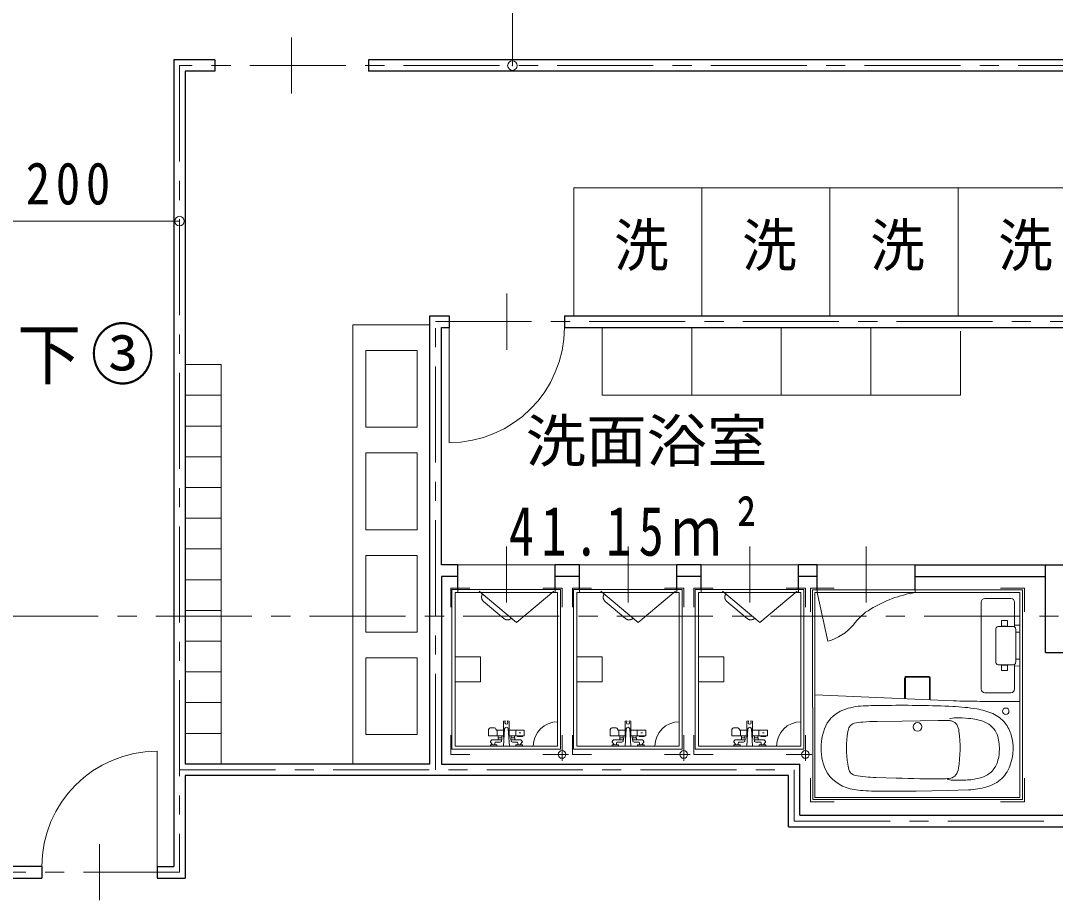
# Model space of a CAD drawing. Units: millimetres at full size; details may follow other scales. Extents: x -57346 to 60518, y -42813 to 41849.
# Drawn here: x -13706 to -5626, y -15663 to -8794 of the extents above; entities that cross this region are included whole.
import ezdxf
from ezdxf.enums import TextEntityAlignment as Align

# ---------------------------------------------------------------- set-up
doc = ezdxf.new("R2010")
doc.units = ezdxf.units.MM
doc.header["$LTSCALE"] = 150
doc.header["$PDMODE"] = 32
doc.header["$PDSIZE"] = 75
doc.linetypes.add('CHAIN1', pattern=[8, 5, -1, 1, -1])
for name, color, linetype, lineweight in [('1-1_極細線', 4, 'Continuous', 9), ('1-2_細線', 7, 'Continuous', 18), ('1-3_中線', 3, 'Continuous', 25), ('1-8_ﾊｯﾁﾝｸﾞ', 4, 'Continuous', 9), ('1-A_中芯線', 4, 'CHAIN1', 9), ('1-B_文字', 4, 'Continuous', 9), ('1-D_文字', 4, 'Continuous', 9), ('1-E_寸法', 4, 'Continuous', 9)]:
    doc.layers.add(name, color=color, linetype=linetype, lineweight=lineweight)
doc.styles.add('ＭＳ ゴシック', font='')
doc.styles.get('ＭＳ ゴシック').set_extended_font_data('MS Gothic')

# ---------------------------------------------------------------- blocks, each defined once
blk = doc.blocks.new('UB')
at = {"layer": '1-8_ﾊｯﾁﾝｸﾞ', "linetype": 'CHAIN1'}
for p, q in [((-923.1, 468.3), (-923.1, 283.3)), ((-923.1, 468.3), (-738.1, 468.3)), ((746.9, 468.3), (561.9, 468.3)), ((746.9, 468.3), (746.9, 283.3)), ((-923.1, -1201.7), (-923.1, -1016.7)), ((746.9, -1016.7), (746.9, -1201.7)), ((-923.1, -1201.7), (-738.1, -1201.7)), ((561.9, -1201.7), (746.9, -1201.7))]:
    blk.add_line(p, q, dxfattribs=at)
at = {"layer": '1-8_ﾊｯﾁﾝｸﾞ', "color": 7, "lineweight": 18}
for p, q in [((711.9, 433.3), (-888.1, 433.3)), ((-888.1, 433.3), (-888.1, -1166.7)), ((711.9, 433.3), (711.9, -1166.7)), ((731.9, 453.3), (731.9, -1186.7)), ((-185.1, -1184.2), (-905.6, -1184.2)), ((711.9, -1166.7), (-888.1, -1166.7)), ((-185.1, -1186.7), (731.9, -1186.7))]:
    blk.add_line(p, q, dxfattribs=at)
at = {"layer": '1-8_ﾊｯﾁﾝｸﾞ'}
for p, q in [((-139.3, 433), (-138.4, 432.1)), ((-139.3, 433), (-138.4, 432.1)), ((-138.1, 431.4), (-138.1, 123.3)), ((191.9, 401), (191.9, 433.3)), ((401.9, 401), (401.9, 433.3)), ((455.6, 433.3), (457, 392.2)), ((-70.6, 159.9), (-70.6, 364)), ((-42.3, 392.3), (136.7, 392.2)), ((101.9, 291.6), (101.9, 335)), ((143.6, 335.8), (102.6, 335.8)), ((143.6, 335.8), (143.6, 334.2)), ((144, 334.2), (143.6, 334.2)), ((143.6, 334.2), (143.6, 292.4)), ((144, 335.6), (144.5, 335.6)), ((144, 334.2), (144, 335.6)), ((144, 292.4), (144, 334.2)), ((144.5, 335.8), (146.8, 335.8)), ((144.5, 335.8), (144.5, 335.6)), ((147.2, 373.9), (146.8, 335.8)), ((146.8, 335.8), (146.9, 290.8)), ((191.9, 401), (174.8, 400.9)), ((442.2, 392.2), (457, 392.2)), ((446.9, 335.8), (446.6, 373.9)), ((449.3, 296.6), (449.3, 330)), ((491.4, 335.8), (449.8, 335.8)), ((449.8, 335.8), (449.8, 330.3)), ((449.8, 330.3), (449.8, 296.3)), ((457, 392.2), (636.1, 392.3)), ((492.2, 335), (492.2, 291.6)), ((664.4, 364), (664.4, 159.9)), ((143.6, 290.8), (102.7, 290.8)), ((143.6, 292.4), (144, 292.4)), ((143.6, 292.4), (143.6, 290.8)), ((144, 292.4), (144, 291)), ((144.5, 291), (144, 291)), ((144.5, 291), (144.5, 290.8)), ((144.5, 290.8), (146.9, 290.8)), ((146.9, 290.8), (147.2, 272.7)), ((449.3, 290.8), (446.8, 290.8)), ((449.3, 296.6), (449.3, 290.8)), ((449.8, 296.3), (449.3, 296.6)), ((449.8, 296.3), (449.8, 290.8)), ((491.4, 290.8), (449.8, 290.8)), ((636.1, 131.6), (-42.3, 131.6)), ((-829.1, 31.8), (-835.4, -131.8)), ((-835.4, -131.8), (-839.6, -377.2)), ((-88.2, -1164.8), (-133.7, -88.1)), ((-293.6, -485.7), (-287.2, -204.7)), ((43.4, -266.8), (-126.1, -266.8)), ((43.3, -272.7), (-125.9, -272.7)), ((43.3, -272.7), (-125.9, -272.7)), ((50.3, -453.6), (50.3, -279.7)), ((56.2, -279.8), (56.2, -453.6)), ((711.9, -384.7), (731.9, -384.7)), ((-117.9, -460.7), (43.3, -460.6)), ((43.4, -466.6), (-117.6, -466.6)), ((-732.4, -691.2), (-737.6, -532.7)), ((-295.4, -682.5), (-293.6, -485.7)), ((711.9, -1148.7), (330.8, -1066.4)), ((-185.1, -1186.7), (-185.1, -1184.2)), ((-185.1, -1186.7), (-185.1, -1184.2)), ((-88.5, -1165.5), (-89.3, -1166.4)), ((711.9, -1148.7), (731.9, -1148.7))]:
    blk.add_line(p, q, dxfattribs=at)
at = {"layer": '1-8_ﾊｯﾁﾝｸﾞ', "color": 7, "lineweight": 18}
blk.add_lwpolyline([(731.9, 453.3), (-905.6, 453.3), (-905.6, -1184.2)], dxfattribs=at)
at = {"layer": '1-8_ﾊｯﾁﾝｸﾞ'}
for points in [[(138.1, 433.3), (136.7, 392.2), (151.5, 392.2)], [(418.9, 400.9), (401.9, 401), (191.9, 401)], [(446.6, 272.7), (446.8, 290.8), (446.9, 335.8)], [(449.8, 330.3), (449.3, 330), (449.3, 335.8), (446.9, 335.8)]]:
    blk.add_lwpolyline(points, dxfattribs=at)
for centre, radius in [((-215.6, 323.3), 25), ((-338.1, -366.7), 34)]:
    blk.add_circle(centre, radius, dxfattribs=at)
for centre, radius, start, end in [((-140.1, 432.3), 1, 45, 90), ((-140.1, 432.3), 1, 45, 90), ((-139.1, 431.4), 1, 0, 45), ((-139.1, 431.4), 1, 0, 45), ((-551.5, 108.7), 263.4, 106.71334, 135.70933), ((-507.6, -0.4), 380.7, 74.08268, 108.32175), ((-477, 100.4), 275.5, 52.08213, 74.44296), ((-42.3, 364), 28.3, 90, 180), ((102.7, 335), 0.8, 93.38823, 179.96444), ((203.5, 373.8), 56.3, 169.58228, 179.93833), ((167.2, 380.8), 19.4, 100.11906, 170.49766), ((174.1, 346.1), 54.8, 89.25428, 100.85497), ((419.6, 346.1), 54.8, 79.14503, 90.74572), ((426.6, 380.8), 19.4, 9.50234, 79.88094), ((390.2, 373.8), 56.3, 0.06167, 10.41773), ((491.4, 335), 0.8, 0.03582, 86.61203), ((636.1, 364), 28.3, 0, 90), ((-519.3, 89.5), 300.1, 137.37837, 163.45115), ((-563.1, 93), 171.9, 111.30662, 141.61443), ((-515.9, -40.9), 313.9, 89.63152, 110.44971), ((-501.2, -57.9), 331.1, 71.71186, 92.19475), ((-459.9, 96.7), 171.6, 21.50479, 68.60221), ((-477.6, 110.5), 267.9, 24.39743, 50.64831), ((102.7, 291.6), 0.8, 180.00001, 270.00034), ((203.5, 272.8), 56.3, 180.06167, 190.41772), ((167.2, 265.8), 19.4, 189.50234, 259.88094), ((174.1, 300.5), 54.8, 259.14503, 270.74572), ((296.9, 12524.1), 12278.9, 269.43043, 270.56957), ((419.6, 300.5), 54.8, 269.25428, 280.85497), ((426.6, 265.8), 19.4, 280.11906, 350.49766), ((390.2, 272.8), 56.3, 349.58227, 359.93833), ((491.4, 291.6), 0.8, 269.99966, 359.99999), ((-241.9, 13.9), 587.6, 164.09476, 178.25879), ((-503, 54.4), 243.2, 143.28217, 165.70087), ((-740.7, 4.3), 551.5, 9.70767, 23.15365), ((-256, -4.1), 496.9, 166.19352, 178.30336), ((-650.4, 12.6), 379.8, 3.1387, 22.77016), ((-2039.5, -189.8), 1864.7, 3.09995, 8.8588), ((4861.9, 123.3), 5000, 180, 182.42316), ((-42.3, 159.9), 28.3, 180, 270), ((636.1, 159.9), 28.3, 270, 0), ((437.4, -46), 1191.5, 177.2783, 182.28123), ((-1290.9, -63.9), 1024.3, 359.90112, 5.45505), ((-666, -123.8), 74.2, 129.18372, 166.35205), ((-649.4, -152.9), 107.3, 96.24946, 126.21769), ((-503.9, -1029.6), 995.9, 82.35492, 99.08496), ((-378, -149), 106.6, 57.02216, 86.43108), ((-359.1, -116.6), 69.1, 17.91337, 55.58356), ((-413.4, -66.5), 146.8, 339.67256, 0.31494), ((-566.4, -85.7), 186.9, 182.38099, 195.10913), ((-470.4, -156.3), 272.2, 169.41865, 181.24744), ((-402.9, -131.1), 115.3, 4.77362, 18.05813), ((-1166.3, -171.4), 879.7, 357.82826, 3.25275), ((-10108.8, -500.2), 9939.7, 359.4355, 2.37083), ((6086.3, -254.9), 6829.6, 179.2226, 182.33139), ((43.3, -279.7), 6.99, 0, 90.01007), ((43.4, -279.6), 12.8, 359.10265, 89.99455), ((10233.1, -519.1), 11073.7, 179.26553, 180.95408), ((-240.1, -227.6), 964.9, 328.42691, 350.63036), ((43.3, -453.6), 6.99, 269.98993, 0), ((43.4, -453.8), 12.8, 270.00545, 0.89735), ((-5027.2, -585.7), 4857.6, 357.80645, 359.85375), ((722.6, -685.4), 1561.7, 180.66403, 183.9338), ((316.1, -673.4), 1048.6, 180.97257, 189.90317), ((-2264, -662.4), 1968.7, 356.19569, 359.41723), ((-205.1, -746.1), 632, 184.21476, 190.49061), ((-757.9, -758.8), 459.6, 347.32045, 355.72501), ((-660.5, -770.9), 487.3, 341.42606, 359.91706), ((211.4, -518.6), 427.9, 305.57053, 329.97243), ((-531.5, -824.3), 297.3, 187.12655, 235.58798), ((-651.7, -837), 67.3, 194.42132, 241.16326), ((-378, -837.6), 71.9, 305.14678, 342.18223), ((715.2, -1174), 399.2, 129.6716, 164.3679), ((-609.3, -728.1), 183.9, 245.9614, 263.61583), ((-503.6, -126.9), 794, 260.8625, 279.35699), ((-386.8, -817.9), 93.2, 277.53511, 302.55705), ((-451.8, -849.8), 264.5, 303.34513, 343.23146), ((-501.9, -704.5), 415.2, 241.56288, 298.08397), ((-90.1, -1165.7), 1, 270, 315.98758), ((-89.2, -1164.8), 1, 315.98758, 2.42316)]:
    blk.add_arc(centre, radius, start, end, dxfattribs=at)
blk = doc.blocks.new('SB')
at = {"layer": '1-8_ﾊｯﾁﾝｸﾞ', "color": 7, "lineweight": 18}
for p, q in [((-425.4, 1025.7), (-425.4, -220.3)), ((422.6, 1025.7), (-425.4, 1025.7)), ((-400.4, 1002.7), (-400.4, -197.3)), ((399.6, 1002.7), (-400.4, 1002.7)), ((-380.4, 1025.7), (-380.4, 1002.7)), ((379.6, 1002.7), (379.6, 1025.7)), ((399.6, 1002.7), (399.6, -197.3)), ((422.6, -220.3), (422.6, 1025.7)), ((-201.4, 501.2), (-400.4, 501.2)), ((-201.4, 501.2), (-201.4, 304.2)), ((-201.4, 304.2), (-400.4, 304.2)), ((422.6, -220.3), (-425.4, -220.3)), ((399.6, -197.3), (-400.4, -197.3))]:
    blk.add_line(p, q, dxfattribs=at)
at = {"layer": '1-8_ﾊｯﾁﾝｸﾞ', "linetype": 'CHAIN1'}
for p, q in [((79.4, 769.2), (-212.6, 1014.2)), ((79.4, 769.2), (371.3, 1014.2)), ((-178.2, 931.8), (-20.6, 799.5)), ((-435.4, -262.3), (-435.4, -112.3)), ((434.6, -112.3), (434.6, -262.3)), ((-285.4, -262.3), (-435.4, -262.3)), ((434.6, -262.3), (284.6, -262.3))]:
    blk.add_line(p, q, dxfattribs=at)
at = {"layer": '1-8_ﾊｯﾁﾝｸﾞ'}
for p, q in [((-139.3, -72.9), (-139.2, -70.7)), ((-138.4, -65), (-137.7, -62.9)), ((-136.6, -61), (-137.7, -62.9)), ((-121.3, -53.6), (-96.9, -53.6)), ((-93.2, -54.1), (-93.2, -54.1)), ((-81.7, -65), (-82.5, -63)), ((-81, -71.2), (-81, -70.7)), ((-22.9, -71.2), (-81, -71.2)), ((-71.5, -71.2), (-71.5, -115.7)), ((-15.4, -62.8), (-23.6, -197.3)), ((-22.9, -7.3), (-22.9, -123.4)), ((-20.1, -1.4), (-9.6, -0.7)), ((-9.6, -6.8), (-9.6, -0.7)), ((8.7, -6.8), (8.7, -0.7)), ((19.3, -1.4), (8.7, -0.7)), ((14.5, -62.8), (22.7, -197.3)), ((22.1, -7.3), (22.1, -123.4)), ((137.9, -71.2), (22.1, -71.2)), ((72.1, -71.2), (72.1, -115.7)), ((137.9, -74.6), (137.9, -71.2)), ((-139.4, -112.6), (-139.4, -115.7)), ((-139.4, -112.6), (-139.4, -114)), ((-22.9, -115.7), (-139.4, -115.7)), ((-35.3, -148.6), (-114.4, -148.6)), ((-65.5, -133.6), (-35.3, -133.6)), ((-65.5, -148.6), (-65.5, -133.6)), ((-63.7, -133.6), (-63.7, -115.7)), ((-37.4, -148.6), (-37.4, -161.2)), ((-37.2, -115.7), (-37.2, -133.6)), ((-35.3, -148.6), (-35.3, -133.6)), ((137.9, -115.7), (22.1, -115.7)), ((64.7, -133.6), (34.5, -133.6)), ((34.5, -148.6), (34.5, -133.6)), ((34.5, -148.6), (113.5, -148.6)), ((36.3, -115.7), (36.3, -133.6)), ((36.6, -148.6), (36.6, -161.2)), ((62.8, -133.6), (62.8, -115.7)), ((64.7, -148.6), (64.7, -133.6)), ((85.3, -117.5), (85.3, -115.7)), ((89.3, -121.7), (122.4, -121.7)), ((112.3, -93.6), (100.3, -93.6)), ((126.4, -117.5), (126.4, -115.7)), ((137.9, -115.7), (137.9, -112.4)), ((-125.4, -197.3), (-125.4, -187.3)), ((-110.9, -182.5), (-124.3, -166.4)), ((-112.6, -186.7), (-88.2, -186.7)), ((-112.6, -186.7), (-88.3, -186.7)), ((-110.9, -186.7), (-110.9, -182.5)), ((-90, -170.8), (-90, -186.7)), ((-84.5, -165.3), (-48.7, -165.3)), ((-75.4, -187.3), (-75.4, -197.3)), ((-23.6, -197.3), (22.7, -197.3)), ((83.6, -165.3), (47.8, -165.3)), ((74.6, -187.3), (74.6, -197.3)), ((111.8, -186.7), (87.4, -186.7)), ((111.7, -186.7), (87.4, -186.7)), ((89.1, -170.8), (89.1, -186.7)), ((110, -182.5), (123.4, -166.4)), ((110, -186.7), (110, -182.5)), ((124.6, -197.3), (124.6, -187.3)), ((434.6, -312.3), (434.6, -212.3)), ((484.6, -262.3), (384.6, -262.3))]:
    blk.add_line(p, q, dxfattribs=at)
at = {"layer": '1-8_ﾊｯﾁﾝｸﾞ', "linetype": 'CHAIN1'}
for points in [[(-435.4, 887.7), (-435.4, 1037.7), (-285.4, 1037.7)], [(284.6, 1037.7), (434.6, 1037.7), (434.6, 887.7)]]:
    blk.add_lwpolyline(points, dxfattribs=at)
at = {"layer": '1-8_ﾊｯﾁﾝｸﾞ'}
blk.add_circle((434.6, -262.3), 30, dxfattribs=at)
at = {"layer": '1-8_ﾊｯﾁﾝｸﾞ', "linetype": 'CHAIN1'}
for centre, start, end in [((-149.3, 966.3), 147.66223, 230), ((8.3, 834), 230, 312.33777)]:
    blk.add_arc(centre, 45, start, end, dxfattribs=at)
at = {"layer": '1-8_ﾊｯﾁﾝｸﾞ'}
for centre, radius, start, end in [((59.7, -93.5), 200, 174.09741, 185.4875), ((-116.5, -70.8), 22.7, 165.26675, 179.6804), ((-123.1, -69.6), 16, 105.03586, 147.70778), ((-121.9, -79.1), 25.5, 88.80497, 102.20414), ((-98.1, -77.5), 24, 78.18695, 87.18732), ((-97, -69.6), 16, 24.45222, 75.93905), ((-100.6, -70.2), 19.6, 358.47322, 15.31507), ((-13.1, -7.4), 9.87, 146.91312, 179.72338), ((-20.1, -2.9), 1.52, 91.24741, 143.15252), ((-0.4, -64.4), 15, 6.07598, 173.92402), ((-0.4, -14.6), 12, 140.53639, 40.37816), ((19.2, -2.9), 1.52, 36.84748, 88.75259), ((12.2, -7.4), 9.87, 0.27662, 33.08688), ((-61.3, -93.5), 200, 354.59137, 5.40863), ((-116.2, -164.9), 8.85, 145.65754, 173.04311), ((71, -308.1), 244.5, 139.30253, 142.71197), ((-50.4, -142.8), 22.6, 274.41674, 305.11879), ((13.3, -122.5), 36.2, 181.54614, 195.15964), ((-3, -125.2), 19.8, 199.73153, 212.06524), ((2.2, -125.2), 19.8, 327.93475, 340.26847), ((-14.2, -122.5), 36.2, 344.84036, 358.45386), ((49.6, -142.8), 22.6, 234.88121, 265.58326), ((89.3, -117.7), 4, 175.71367, 270), ((-71.9, -308.1), 244.5, 37.28803, 40.69747), ((122.4, -117.7), 4, 270, 4.28633), ((115.3, -164.9), 8.85, 6.95689, 34.34246), ((-100.4, -586.5), 400, 91.74674, 93.58332), ((-121.5, -164.3), 3.51, 173.04624, 217.21504), ((-84.5, -170.8), 5.5, 90, 179.99525), ((-100.4, -586.5), 400, 86.41668, 88.25326), ((99.6, -586.5), 400, 91.74674, 93.58332), ((83.6, -170.8), 5.5, 0.00475, 90), ((99.6, -586.5), 400, 86.41668, 88.25326), ((120.6, -164.3), 3.51, 322.78496, 6.95376)]:
    blk.add_arc(centre, radius, start, end, dxfattribs=at)
at = {"layer": '1-8_ﾊｯﾁﾝｸﾞ', "color": 7, "lineweight": 18}
blk.add_arc((399.6, -197.3), 190, 90, 180, dxfattribs=at)

msp = doc.modelspace()

# ---------------------------------------------------------------- linework, layer by layer
at = {"layer": '1-1_極細線'}
for p, q in [((-11590.9, -8925), (-11590.9, -9362.6)), ((-9910.1, -11362.6), (-9910.1, -10925)), ((-10360.1, -12090.9), (-10360.1, -11188.8)), ((-9912.8, -12900), (-9912.8, -13337.6)), ((-8962.8, -12900), (-8962.8, -13337.6)), ((-8012.8, -12900), (-8012.8, -13337.6)), ((-7102.8, -12900), (-7102.8, -13337.6)), ((-10292.8, -13043.8), (-9532.8, -13043.8)), ((-9342.8, -13043.8), (-8582.8, -13043.8)), ((-8392.8, -13043.8), (-7632.8, -13043.8)), ((-7484.8, -13043.8), (-6720.8, -13043.8)), ((-12640.9, -14496.7), (-12640.9, -15398.8)), ((-13090.9, -15225), (-13090.9, -15662.6))]:
    msp.add_line(p, q, dxfattribs=at)
for centre, start, end in [((-10360.1, -11188.8), 270, 0), ((-12640.9, -15398.8), 90, 180)]:
    msp.add_arc(centre, 900, start, end, dxfattribs=at)
at = {"layer": '1-2_細線'}
msp.add_line((-10510.9, -11168.8), (-11110.9, -11168.8), dxfattribs=at)
at = {"layer": '1-3_中線'}
for p, q in [((-12190.9, -9098.8), (-12510.9, -9098.8)), ((-12510.9, -9098.8), (-12510.9, -15398.8)), ((-12190.9, -9098.8), (-12190.9, -9188.8)), ((-5323.4, -9098.8), (-10990.9, -9098.8)), ((-10990.9, -9098.8), (-10990.9, -9188.8)), ((-12190.9, -9188.8), (-12420.9, -9188.8)), ((-12420.9, -9188.8), (-12420.9, -14598.8)), ((-5323.4, -9188.8), (-10990.9, -9188.8)), ((-10510.9, -14598.8), (-10510.9, -11098.8)), ((-10510.9, -11098.8), (-10360.1, -11098.8)), ((-10360.1, -11098.8), (-10360.1, -11188.8)), ((-9460.1, -11098.8), (-5323.4, -11098.8)), ((-9460.1, -11098.8), (-9460.1, -11188.8)), ((-10420.9, -13043.8), (-10420.9, -11188.8)), ((-10420.9, -11188.8), (-10360.1, -11188.8)), ((-9460.1, -11188.8), (-5323.4, -11188.8)), ((-9342.8, -13043.8), (-9532.8, -13043.8)), ((-9532.8, -13235.8), (-9532.8, -13043.8)), ((-9342.8, -13235.8), (-9342.8, -13043.8)), ((-8392.8, -13043.8), (-8582.8, -13043.8)), ((-8582.8, -13235.8), (-8582.8, -13043.8)), ((-8392.8, -13235.8), (-8392.8, -13043.8)), ((-7484.8, -13043.8), (-7632.8, -13043.8)), ((-7632.8, -13235.8), (-7632.8, -13043.8)), ((-7484.8, -13238.8), (-7484.8, -13043.8)), ((-6720.8, -13043.8), (-5323.4, -13043.8)), ((-6720.8, -13238.8), (-6720.8, -13043.8)), ((-5703.4, -13726.3), (-5703.4, -13043.8)), ((-9342.8, -13133.8), (-9532.8, -13133.8)), ((-8392.8, -13133.8), (-8582.8, -13133.8)), ((-7484.8, -13133.8), (-7632.8, -13133.8)), ((-6720.8, -13133.8), (-5703.4, -13133.8)), ((-5703.4, -13726.3), (-5323.4, -13726.3)), ((-10510.9, -14598.8), (-12420.9, -14598.8)), ((-10420.9, -14598.8), (-7620.9, -14598.8)), ((-7620.9, -14998.8), (-7620.9, -14598.8)), ((-7710.9, -14688.8), (-12420.9, -14688.8)), ((-12420.9, -14688.8), (-12420.9, -15488.8)), ((-7710.9, -15088.8), (-7710.9, -14688.8)), ((-7620.9, -14998.8), (-5323.4, -14998.8)), ((-7710.9, -15088.8), (-5323.4, -15088.8)), ((-13540.9, -15398.8), (-18810.9, -15398.8)), ((-13540.9, -15398.8), (-13540.9, -15488.8)), ((-12640.9, -15398.8), (-12510.9, -15398.8)), ((-12640.9, -15398.8), (-12640.9, -15488.8)), ((-18620.9, -15488.8), (-13540.9, -15488.8)), ((-12640.9, -15488.8), (-12420.9, -15488.8))]:
    msp.add_line(p, q, dxfattribs=at)
for points in [[(-10292.8, -13235.8), (-10292.8, -13043.8), (-10420.9, -13043.8)], [(-10292.8, -13133.8), (-10420.9, -13133.8), (-10420.9, -14598.8)]]:
    msp.add_lwpolyline(points, dxfattribs=at)
at = {"layer": '1-8_ﾊｯﾁﾝｸﾞ', "color": 7, "lineweight": 18}
for p, q in [((-9385.9, -10098.8), (-9385.9, -11098.8)), ((-8385.9, -11098.8), (-8385.9, -10098.8)), ((-7385.9, -11098.8), (-7385.9, -10098.8)), ((-6385.9, -11098.8), (-6385.9, -10098.8)), ((-11110.9, -11168.8), (-11110.9, -14598.8)), ((-12420.9, -11718.8), (-12140.9, -11718.8)), ((-12420.9, -11958.8), (-12140.9, -11958.8)), ((-12420.9, -12198.8), (-12140.9, -12198.8)), ((-12420.9, -12438.8), (-12140.9, -12438.8)), ((-12420.9, -12678.8), (-12140.9, -12678.8)), ((-12420.9, -12918.8), (-12140.9, -12918.8)), ((-12420.9, -13158.8), (-12140.9, -13158.8)), ((-12420.9, -13398.8), (-12140.9, -13398.8)), ((-12420.9, -13638.8), (-12140.9, -13638.8)), ((-12420.9, -13878.8), (-12140.9, -13878.8)), ((-12420.9, -14118.8), (-12140.9, -14118.8)), ((-12420.9, -14358.8), (-12140.9, -14358.8))]:
    msp.add_line(p, q, dxfattribs=at)
at = {"layer": '1-8_ﾊｯﾁﾝｸﾞ'}
for p, q in [((-9165.9, -11188.8), (-9165.9, -11718.8)), ((-8465.9, -11188.8), (-8465.9, -11718.8)), ((-7765.9, -11188.8), (-7765.9, -11718.8)), ((-7065.9, -11188.8), (-7065.9, -11718.8)), ((-6365.9, -11218.8), (-6365.9, -11718.8)), ((-9165.9, -11718.8), (-6365.9, -11718.8))]:
    msp.add_line(p, q, dxfattribs=at)
at = {"layer": '1-8_ﾊｯﾁﾝｸﾞ', "color": 7, "lineweight": 18}
for points in [[(-9385.9, -10098.8), (-5385.9, -10098.8), (-5385.9, -11098.8)], [(-12420.9, -11478.8), (-12140.9, -11478.8), (-12140.9, -14598.8)]]:
    msp.add_lwpolyline(points, dxfattribs=at)
for points in [[(-11010.9, -11968.8), (-10610.9, -11968.8), (-10610.9, -11368.8), (-11010.9, -11368.8)], [(-11010.9, -12768.8), (-10610.9, -12768.8), (-10610.9, -12168.8), (-11010.9, -12168.8)], [(-11010.9, -13568.8), (-10610.9, -13568.8), (-10610.9, -12968.8), (-11010.9, -12968.8)], [(-11010.9, -14368.8), (-10610.9, -14368.8), (-10610.9, -13768.8), (-11010.9, -13768.8)]]:
    msp.add_lwpolyline(points, close=True, dxfattribs=at)
at = {"layer": '1-A_中芯線'}
for p, q in [((-12465.9, -9143.8), (-12465.9, -15443.8)), ((-5165.9, -9143.8), (-12465.9, -9143.8)), ((-49849.9, -13443.8), (-1393.2, -13443.8)), ((-12465.9, -15443.8), (-24165.9, -15443.8))]:
    msp.add_line(p, q, dxfattribs=at)
for points in [[(-10465.9, -14643.8), (-10465.9, -11143.8), (-5165.9, -11143.8)], [(-12465.9, -14643.8), (-7665.9, -14643.8), (-7665.9, -15043.8), (-5165.9, -15043.8)]]:
    msp.add_lwpolyline(points, dxfattribs=at)
at = {"layer": '1-E_寸法'}
for p, q in [((-9865.7, -9143.8), (-9865.7, -6943.8)), ((-14665.9, -10358.8), (-12465.9, -10358.8))]:
    msp.add_line(p, q, dxfattribs=at)
at = {"layer": '1-E_寸法', "color": 2}
for p in [(-9865.7, -9143.8), (-12465.9, -10358.8)]:
    msp.add_point(p, dxfattribs=at)

# ---------------------------------------------------------------- block references
at = {"layer": '1-8_ﾊｯﾁﾝｸﾞ', "xscale": -1, "rotation": 270}
msp.add_blockref('UB', (-6336.1, -13970.7), dxfattribs=at)
at = {"layer": '1-B_文字'}
for p in [(-9912.4, -14261.5), (-8962.4, -14261.5), (-8012.4, -14261.5)]:
    msp.add_blockref('SB', p, dxfattribs=at)

# ---------------------------------------------------------------- texts
at = {"layer": '1-D_文字', "color": 7, "style": 'ＭＳ ゴシック'}
for s, width, p in [('洗', 0.95, (-9072.5, -10811)), ('洗', 0.95, (-8072.5, -10811)), ('洗', 0.95, (-7072.5, -10811)), ('洗', 0.95, (-6072.5, -10811)), ('洗面浴室', 1.05, (-9763.2, -12338.2))]:
    msp.add_text(s, height=329.9, dxfattribs=dict(at, width=width)).set_placement(p, align=Align.BOTTOM_LEFT)
at = {"layer": '1-D_文字', "color": 7, "char_height": 384.9, "attachment_point": 7, "style": 'ＭＳ ゴシック'}
for s, insert in [('\\T1.15;\\W0.95;廊下③', (-14307, -11635.7)), ('\\T1.29;\\W0.75;41.15ｍ²', (-9893.5, -12977.4))]:
    msp.add_mtext(s, dxfattribs=dict(at, insert=insert))
at = {"layer": '1-E_寸法', "color": 7, "insert": (-14135.9, -10313.8), "char_height": 329.9, "attachment_point": 7, "style": 'ＭＳ ゴシック'}
msp.add_mtext('\\T1.23;\\W0.85;2,200', dxfattribs=at)

doc.saveas('drawing.dxf')
